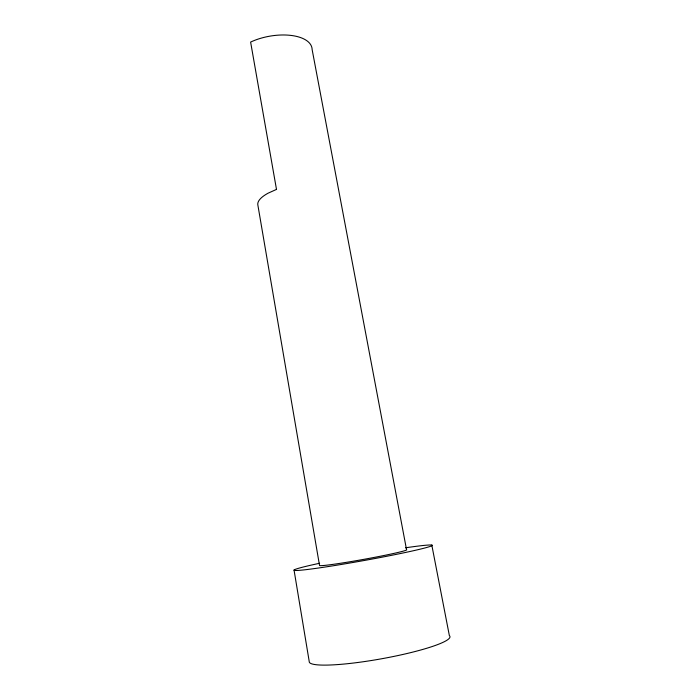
<?xml version="1.0" encoding="UTF-8"?>
<svg xmlns="http://www.w3.org/2000/svg" width="700" height="700" viewBox="0 0 700 700"><rect width="100%" height="100%" fill="white"/><g stroke="black" fill="none" stroke-linecap="round" stroke-linejoin="round"><path stroke-width="1.05" d="M431.804 545.064L449.365 635.617A71.487 9.739 -10.2 0 1 383.766 658.376A71.487 9.739 -10.2 0 1 309.225 661.526L294.044 570.054M405.519 547.794A70.228 2.905 -10.2 0 1 414.33 550.524A70.228 2.905 -10.2 0 1 312.926 568.785A70.228 2.905 -10.2 0 1 319.611 563.264M276.491 189.403L268.144 193.165A41.151 13.676 -10.2 0 0 257.854 204.995L319.524 565.434A44.284 1.829 -10.2 0 0 364.954 559.142A44.284 1.829 -10.2 0 0 406.534 549.649L312.121 49.508A39.909 19.171 -10.2 0 0 291.007 35.42A39.909 19.171 -10.2 0 0 250.618 42.079L276.491 189.403"/></g></svg>
